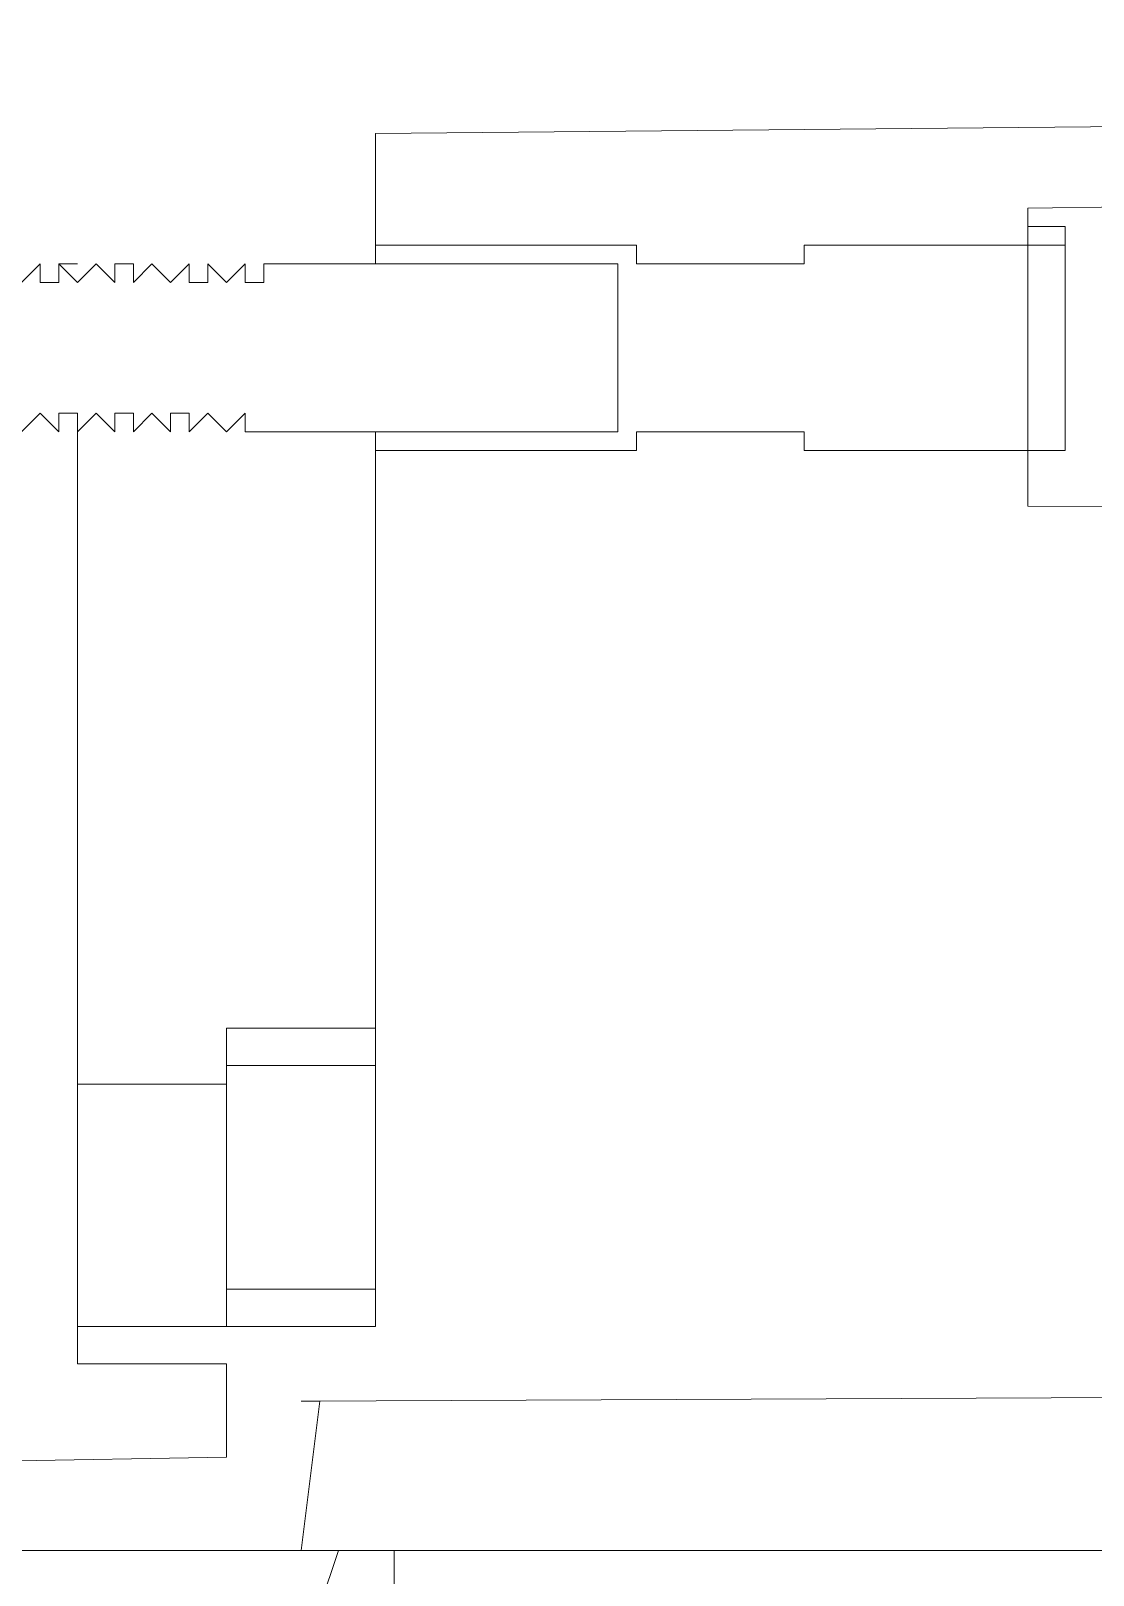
# Model space of a CAD drawing. Header units: metres. Extents: x 2999 to 3164, y 1641 to 1678.
# Drawn here: x 3140.877 to 3140.9976, y 1664.7354 to 1664.9108 of the extents above; entities that cross this region are included whole.
import ezdxf

# ---------------------------------------------------------------- set-up
doc = ezdxf.new("R2010")
doc.units = ezdxf.units.M
doc.linetypes.add('CONTORNO_QUADRO_T', pattern=[0.35, 0.2, -0.15])
doc.layers.add('PDF28_Geometry', color=7, linetype='Continuous')

msp = doc.modelspace()

# ---------------------------------------------------------------- linework, layer by layer
at = {"layer": 'PDF28_Geometry', "linetype": 'CONTORNO_QUADRO_T', "lineweight": 15}
for points in [[(3140.88225, 1665.19333), (3140.88225, 1664.88219)], [(3141.37755, 1664.7573), (3140.90765, 1664.75519), (3140.90976, 1664.75519), (3140.90765, 1664.73825), (3140.78488, 1664.73825), (3140.78488, 1664.74672), (3140.89918, 1664.74884), (3140.89918, 1664.75942), (3140.88225, 1664.75942), (3140.88225, 1664.76365), (3140.91611, 1664.76365), (3140.91611, 1664.86525), (3140.94363, 1664.86525), (3140.94363, 1664.8843), (3140.91611, 1664.8843), (3140.91611, 1664.89912), (3141.3712, 1664.90335)], [(3141.38178, 1664.89489), (3140.9902, 1664.89065), (3140.9902, 1664.85679), (3141.38178, 1664.85467)], [(3140.9902, 1664.88854), (3140.99443, 1664.88854), (3140.99443, 1664.88642)], [(3140.8759, 1664.86525), (3140.87801, 1664.86737), (3140.88013, 1664.86525), (3140.88013, 1664.86737), (3140.88225, 1664.86737), (3140.88225, 1664.86525), (3140.88436, 1664.86737), (3140.88648, 1664.86525), (3140.88648, 1664.86737), (3140.8886, 1664.86737), (3140.8886, 1664.86525), (3140.89071, 1664.86737), (3140.89283, 1664.86525), (3140.89283, 1664.86737), (3140.89495, 1664.86737), (3140.89495, 1664.86525), (3140.89706, 1664.86737), (3140.89918, 1664.86525), (3140.9013, 1664.86737), (3140.9013, 1664.86525), (3140.90341, 1664.86525), (3140.91611, 1664.86525), (3140.91611, 1664.86314), (3140.94575, 1664.86314), (3140.94575, 1664.86525), (3140.9648, 1664.86525), (3140.9648, 1664.86314), (3140.99443, 1664.86314), (3140.99443, 1664.88642), (3140.9648, 1664.88642), (3140.9648, 1664.8843), (3140.94575, 1664.8843), (3140.94575, 1664.88642), (3140.91611, 1664.88642), (3140.91611, 1664.8843), (3140.90341, 1664.8843), (3140.90341, 1664.88219), (3140.9013, 1664.88219), (3140.9013, 1664.8843), (3140.89918, 1664.88219), (3140.89706, 1664.8843), (3140.89706, 1664.88219), (3140.89495, 1664.88219), (3140.89495, 1664.8843), (3140.89283, 1664.88219), (3140.89071, 1664.8843), (3140.8886, 1664.88219), (3140.8886, 1664.8843), (3140.88648, 1664.8843), (3140.88648, 1664.88219), (3140.88436, 1664.8843), (3140.88225, 1664.88219), (3140.88013, 1664.8843), (3140.88013, 1664.88219), (3140.87801, 1664.88219), (3140.87801, 1664.8843), (3140.8759, 1664.88219)], [(3140.87801, 1664.8843), (3140.87801, 1664.8843)], [(3140.88225, 1664.8843), (3140.88013, 1664.8843)], [(3140.88436, 1664.8843), (3140.88436, 1664.8843)], [(3140.8886, 1664.8843), (3140.8886, 1664.8843)], [(3140.89071, 1664.8843), (3140.89071, 1664.8843)], [(3140.89495, 1664.8843), (3140.89495, 1664.8843)], [(3140.89706, 1664.8843), (3140.89706, 1664.8843)], [(3140.9013, 1664.8843), (3140.9013, 1664.8843)], [(3140.88013, 1664.88219), (3140.87801, 1664.88219)], [(3140.88225, 1664.88219), (3140.88225, 1664.88219)], [(3140.88648, 1664.88219), (3140.88648, 1664.88219)], [(3140.8886, 1664.88219), (3140.8886, 1664.88219)], [(3140.89283, 1664.88219), (3140.89283, 1664.88219)], [(3140.89495, 1664.88219), (3140.89495, 1664.88219)], [(3140.89918, 1664.88219), (3140.89918, 1664.88219)], [(3140.9013, 1664.88219), (3140.9013, 1664.88219)], [(3140.87801, 1664.86737), (3140.87801, 1664.86737)], [(3140.88225, 1664.86737), (3140.88013, 1664.86737)], [(3140.88436, 1664.86737), (3140.88436, 1664.86737)], [(3140.8886, 1664.86737), (3140.8886, 1664.86737)], [(3140.89071, 1664.86737), (3140.89071, 1664.86737)], [(3140.89495, 1664.86737), (3140.89495, 1664.86737)], [(3140.89706, 1664.86737), (3140.89706, 1664.86737)], [(3140.9013, 1664.86737), (3140.9013, 1664.86737)], [(3140.88013, 1664.86525), (3140.88013, 1664.86525)], [(3140.88225, 1664.86525), (3140.88225, 1664.86525)], [(3140.88225, 1664.86525), (3140.88225, 1664.79117)], [(3140.88648, 1664.86525), (3140.88648, 1664.86525)], [(3140.8886, 1664.86525), (3140.8886, 1664.86525)], [(3140.89283, 1664.86525), (3140.89283, 1664.86525)], [(3140.89495, 1664.86525), (3140.89495, 1664.86525)], [(3140.89918, 1664.86525), (3140.89918, 1664.86525)], [(3140.9013, 1664.86525), (3140.9013, 1664.86525)], [(3140.89918, 1664.76365), (3140.89918, 1664.76789), (3140.89918, 1664.79329), (3140.89918, 1664.79752)], [(3140.88225, 1664.76365), (3140.88225, 1664.79117), (3140.89918, 1664.79117)], [(3141.37966, 1664.73825), (3140.90765, 1664.73825)], [(3140.91823, 1664.73825), (3141.35638, 1664.73825), (3141.35638, 1664.69592)], [(3141.3585, 1664.73825), (3140.92035, 1664.73825)]]:
    msp.add_lwpolyline(points, dxfattribs=at)
at = {"layer": 'PDF28_Geometry', "color": 8, "linetype": 'CONTORNO_QUADRO_T', "lineweight": 15, "true_color": 0x808080}
for points in [[(3140.89918, 1664.79752), (3140.91611, 1664.79752)], [(3140.91611, 1664.79329), (3140.89918, 1664.79329)], [(3140.89918, 1664.76789), (3140.90976, 1664.76789), (3140.91611, 1664.76789)]]:
    msp.add_lwpolyline(points, dxfattribs=at)
at = {"layer": 'PDF28_Geometry', "linetype": 'CONTORNO_QUADRO_T', "lineweight": 15}
msp.add_lwpolyline([(3141.3667, 1664.6763, 0.00451), (3141.36696, 1664.6811), (3140.89918, 1664.68322), (3140.89918, 1664.72132), (3140.84838, 1664.72132), (3140.84838, 1664.68322), (3140.83991, 1664.68322), (3140.83991, 1664.7319), (3140.90976, 1664.7319), (3140.91188, 1664.73825), (3140.91823, 1664.73825), (3140.91823, 1664.69804), (3141.3712, 1664.69592), (3141.3712, 1664.73825), (3141.37755, 1664.73825), (3141.37755, 1664.7319), (3141.39871, 1664.7319), (3141.39871, 1664.72555), (3141.39236, 1664.72555), (3141.39236, 1663.90218)], format="xyb", dxfattribs=at)

doc.saveas('drawing.dxf')
